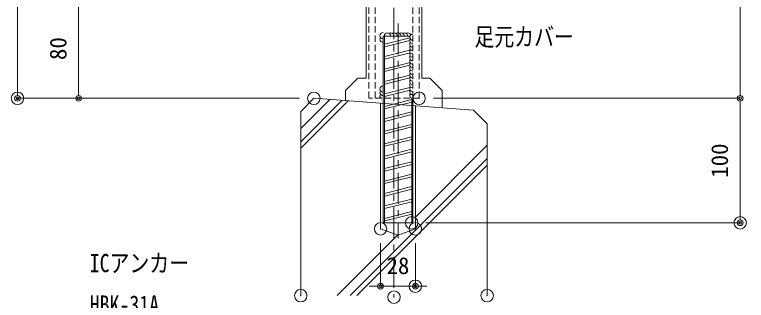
# Model space of a CAD drawing. Units: millimetres, scale not verified. Extents: x -3659 to 3659, y -1188 to 1188.
# Drawn here: x -2156 to -1567, y -845 to -616 of the extents above; entities that cross this region are included whole.
import ezdxf
from ezdxf.enums import TextEntityAlignment as Align

# ---------------------------------------------------------------- set-up
doc = ezdxf.new("R2010")
doc.units = ezdxf.units.MM
doc.header["$LTSCALE"] = 20
doc.header["$PDMODE"] = 32
doc.header["$PDSIZE"] = 10
doc.linetypes.add('USER1', pattern=[2, 1.25, -0.25, 0.25, -0.25])
doc.linetypes.add('USER3', pattern=[0.375, 0.25, -0.125])
for name, color, linetype, lineweight in [('0-0_0', 7, 'Continuous', 18), ('0-1_DEFPOINTS', 7, 'Continuous', 18), ('0-3_アンカー', 4, 'Continuous', 18), ('0-7_2躯体線', 4, 'Continuous', 18), ('0-8_3中心線', 2, 'USER1', 18), ('0-A_1手摺寸法', 7, 'Continuous', 18)]:
    doc.layers.add(name, color=color, linetype=linetype, lineweight=lineweight)
doc.styles.add('ＭＳ ゴシック', font='')
doc.styles.get('ＭＳ ゴシック').set_extended_font_data('MS Gothic')

# ---------------------------------------------------------------- blocks, each defined once
blk = doc.blocks.new('_ORIGIN2')
at = {"layer": '0-0_0'}
blk.add_line((-0.5, 0), (-1, 0), dxfattribs=at)
for radius in [0.5, 0.25]:
    blk.add_circle((0, 0), radius, dxfattribs=at)
blk = doc.blocks.new('D12')
at = {"layer": '0-1_DEFPOINTS'}
for p in [(14.45, -178.95), (249.66, -178.95), (203.67, -258.95)]:
    blk.add_point(p, dxfattribs=at)
at = {"layer": '0-A_1手摺寸法'}
for p, q in [((238.16, -178.95), (14.45, -178.95)), ((14.45, -254.35), (14.45, -183.55)), ((192.17, -258.95), (14.45, -258.95))]:
    blk.add_line(p, q, dxfattribs=at)
at = {"layer": '0-A_1手摺寸法', "xscale": 4.6, "yscale": 4.6}
for p, rotation in [((14.45, -178.95), 90), ((14.45, -258.95), 270)]:
    blk.add_blockref('_ORIGIN2', p, dxfattribs=dict(at, rotation=rotation))
at = {"layer": '0-A_1手摺寸法', "style": 'ＭＳ ゴシック'}
blk.add_text('80', height=13.49, rotation=90, dxfattribs=at).set_placement((8.7, -228.15), align=Align.BOTTOM_LEFT)
blk = doc.blocks.new('D29')
at = {"layer": '0-1_DEFPOINTS'}
for p in [(-34.77, -258.95), (203.67, -258.95)]:
    blk.add_point(p, dxfattribs=at)
at = {"layer": '0-A_1手摺寸法'}
for p, q in [((-34.77, 836.45), (-34.77, -254.35)), ((192.17, -258.95), (-34.77, -258.95))]:
    blk.add_line(p, q, dxfattribs=at)
at = {"layer": '0-A_1手摺寸法', "xscale": 4.6, "yscale": 4.6, "rotation": 270}
blk.add_blockref('_ORIGIN2', (-34.77, -258.95), dxfattribs=at)
blk = doc.blocks.new('D47')
at = {"layer": '0-1_DEFPOINTS'}
for p in [(193.16, -417.49), (268.16, -418.68), (268.16, -458.7)]:
    blk.add_point(p, dxfattribs=at)
at = {"layer": '0-A_1手摺寸法'}
for p, q in [((193.16, -428.99), (193.16, -458.7)), ((268.16, -430.18), (268.16, -458.7)), ((197.76, -458.7), (263.56, -458.7))]:
    blk.add_line(p, q, dxfattribs=at)
at = {"layer": '0-A_1手摺寸法', "xscale": 4.6, "yscale": 4.6, "rotation": 180}
blk.add_blockref('_ORIGIN2', (193.16, -458.7), dxfattribs=at)
at = {"layer": '0-A_1手摺寸法', "xscale": 4.6, "yscale": 4.6}
blk.add_blockref('_ORIGIN2', (268.16, -458.7), dxfattribs=at)
at = {"layer": '0-A_1手摺寸法', "style": 'ＭＳ ゴシック'}
blk.add_text('75', height=13.49, dxfattribs=at).set_placement((221.46, -452.95), align=Align.BOTTOM_LEFT)
blk = doc.blocks.new('D48')
at = {"layer": '0-1_DEFPOINTS'}
for p in [(343.16, -417.49), (268.16, -418.68), (343.16, -458.7)]:
    blk.add_point(p, dxfattribs=at)
at = {"layer": '0-A_1手摺寸法'}
for p, q in [((343.16, -428.99), (343.16, -458.7)), ((268.16, -430.18), (268.16, -458.7)), ((272.76, -458.7), (338.56, -458.7))]:
    blk.add_line(p, q, dxfattribs=at)
at = {"layer": '0-A_1手摺寸法', "xscale": 4.6, "yscale": 4.6, "rotation": 180}
blk.add_blockref('_ORIGIN2', (268.16, -458.7), dxfattribs=at)
at = {"layer": '0-A_1手摺寸法', "xscale": 4.6, "yscale": 4.6}
blk.add_blockref('_ORIGIN2', (343.16, -458.7), dxfattribs=at)
at = {"layer": '0-A_1手摺寸法', "style": 'ＭＳ ゴシック'}
blk.add_text('75', height=13.49, dxfattribs=at).set_placement((296.46, -452.95), align=Align.BOTTOM_LEFT)
blk = doc.blocks.new('D56')
at = {"layer": '0-1_DEFPOINTS'}
blk.add_point((288.41, -258.95), dxfattribs=at)
at = {"layer": '0-A_1手摺寸法'}
for p, q in [((546.74, -254.35), (546.74, 536.45)), ((299.91, -258.95), (546.74, -258.95))]:
    blk.add_line(p, q, dxfattribs=at)
at = {"layer": '0-A_1手摺寸法', "xscale": 4.6, "yscale": 4.6, "rotation": 270}
blk.add_blockref('_ORIGIN2', (546.74, -258.95), dxfattribs=at)
blk = doc.blocks.new('D135')
at = {"layer": '0-1_DEFPOINTS'}
for p in [(257.41, -363.85), (285.41, -363.85), (285.41, -409.93)]:
    blk.add_point(p, dxfattribs=at)
at = {"layer": '0-A_1手摺寸法'}
for p, q in [((257.41, -375.35), (257.41, -409.93)), ((285.41, -375.35), (285.41, -409.93)), ((252.81, -409.93), (248.21, -409.93)), ((257.41, -409.93), (285.41, -409.93)), ((290.01, -409.93), (294.61, -409.93))]:
    blk.add_line(p, q, dxfattribs=at)
at = {"layer": '0-A_1手摺寸法', "xscale": 4.6, "yscale": 4.6}
blk.add_blockref('_ORIGIN2', (257.41, -409.93), dxfattribs=at)
at = {"layer": '0-A_1手摺寸法', "xscale": 4.6, "yscale": 4.6, "rotation": 180}
blk.add_blockref('_ORIGIN2', (285.41, -409.93), dxfattribs=at)
at = {"layer": '0-A_1手摺寸法', "style": 'ＭＳ ゴシック'}
blk.add_text('28', height=13.49, dxfattribs=at).set_placement((262.21, -404.18), align=Align.BOTTOM_LEFT)
blk = doc.blocks.new('D136')
at = {"layer": '0-1_DEFPOINTS'}
for p in [(288.41, -258.95), (282.41, -358.95), (546.74, -358.95)]:
    blk.add_point(p, dxfattribs=at)
at = {"layer": '0-A_1手摺寸法'}
for p, q in [((299.91, -258.95), (546.74, -258.95)), ((546.74, -263.55), (546.74, -354.35)), ((293.91, -358.95), (546.74, -358.95))]:
    blk.add_line(p, q, dxfattribs=at)
at = {"layer": '0-A_1手摺寸法', "xscale": 4.6, "yscale": 4.6}
for p, rotation in [((546.74, -258.95), 90), ((546.74, -358.95), 270)]:
    blk.add_blockref('_ORIGIN2', p, dxfattribs=dict(at, rotation=rotation))
at = {"layer": '0-A_1手摺寸法', "style": 'ＭＳ ゴシック'}
blk.add_text('100', height=13.49, rotation=90, dxfattribs=at).set_placement((540.99, -322.75), align=Align.BOTTOM_LEFT)

msp = doc.modelspace()

# ---------------------------------------------------------------- linework, layer by layer
at = {"layer": '0-0_0'}
for p, q in [((-1872.98, -174.88), (-1872.98, -666.69)), ((-1827.98, -174.88), (-1827.98, -666.69)), ((-1889.61, -676.69), (-1879.61, -666.69)), ((-1879.61, -666.69), (-1872.98, -666.69)), ((-1827.98, -666.69), (-1821.61, -666.69)), ((-1811.61, -676.69), (-1821.61, -666.69)), ((-1889.61, -676.69), (-1889.61, -684.79)), ((-1811.61, -676.69), (-1811.61, -690.61))]:
    msp.add_line(p, q, dxfattribs=at)
at = {"layer": '0-3_アンカー', "linetype": 'USER3'}
for p, q in [((-1870.73, -174.88), (-1870.73, -682.89)), ((-1865.73, -174.88), (-1865.73, -682.89)), ((-1835.23, -174.88), (-1835.23, -682.89)), ((-1830.23, -174.88), (-1830.23, -682.89)), ((-1830.23, -682.89), (-1870.73, -682.89))]:
    msp.add_line(p, q, dxfattribs=at)
at = {"layer": '0-3_アンカー'}
for p, q in [((-1859.23, -632.89), (-1837.6, -632.89)), ((-1859.23, -632.89), (-1859.23, -782.89)), ((-1858.23, -632.89), (-1858.23, -782.89)), ((-1837.72, -634.24), (-1858.23, -639.37)), ((-1837.76, -636.31), (-1858.23, -641.43)), ((-1837.71, -644.24), (-1858.23, -649.37)), ((-1837.43, -646.23), (-1858.23, -651.43)), ((-1837.46, -654.17), (-1858.23, -659.37)), ((-1837.7, -656.29), (-1858.23, -661.43)), ((-1837.74, -664.24), (-1858.23, -669.37)), ((-1837.74, -666.3), (-1858.23, -671.43)), ((-1837.68, -674.23), (-1858.23, -679.37)), ((-1837.39, -676.22), (-1858.23, -681.43)), ((-1836.23, -682.89), (-1836.23, -782.89)), ((-1835.23, -682.89), (-1835.23, -782.89)), ((-1836.23, -683.87), (-1858.23, -689.37)), ((-1836.23, -685.93), (-1858.23, -691.43)), ((-1836.23, -693.87), (-1858.23, -699.37)), ((-1836.23, -695.93), (-1858.23, -701.43)), ((-1836.23, -703.87), (-1858.23, -709.37)), ((-1836.23, -705.93), (-1858.23, -711.43)), ((-1836.23, -713.87), (-1858.23, -719.37)), ((-1836.23, -715.93), (-1858.23, -721.43)), ((-1836.23, -723.87), (-1858.23, -729.37)), ((-1836.23, -725.93), (-1858.23, -731.43)), ((-1836.23, -733.87), (-1858.23, -739.37)), ((-1836.23, -735.93), (-1858.23, -741.43)), ((-1836.23, -743.87), (-1858.23, -749.37)), ((-1836.23, -745.93), (-1858.23, -751.43)), ((-1836.23, -753.87), (-1858.23, -759.37)), ((-1836.23, -755.93), (-1858.23, -761.43)), ((-1836.23, -763.87), (-1858.23, -769.37)), ((-1836.23, -765.93), (-1858.23, -771.43)), ((-1836.23, -773.87), (-1858.23, -779.37)), ((-1836.23, -775.93), (-1858.23, -781.43)), ((-1859.23, -782.89), (-1835.23, -782.89))]:
    msp.add_line(p, q, dxfattribs=at)
for centre, start, end in [((-1859.23, -632.62), 90, 270), ((-1859.23, -635.36), 147.23119, 270), ((-1855.7, -632.89), 0, 180), ((-1852.96, -632.89), 0, 122.76881), ((-1850.22, -632.89), 0, 122.76881), ((-1847.48, -632.89), 0, 122.76881), ((-1844.75, -632.89), 0, 122.76881), ((-1842.01, -632.89), 0, 122.76881), ((-1839.27, -632.89), 22.73398, 122.76881), ((-1835.23, -633.79), 90, 270), ((-1835.23, -636.53), 147.23119, 270), ((-1835.23, -639.27), 147.23119, 270), ((-1835.23, -642.01), 147.23119, 270), ((-1835.23, -644.75), 147.23119, 270), ((-1835.23, -647.49), 147.23119, 270), ((-1835.23, -650.23), 147.23119, 270), ((-1835.23, -652.97), 147.23119, 270), ((-1835.23, -655.71), 147.23119, 270), ((-1835.23, -658.45), 147.23119, 270), ((-1835.23, -661.19), 147.23119, 270), ((-1835.23, -663.92), 147.23119, 270), ((-1835.23, -666.66), 147.23119, 270), ((-1835.23, -669.4), 147.23119, 270), ((-1835.23, -672.14), 147.23119, 270), ((-1859.23, -675.42), 90, 270), ((-1859.23, -678.16), 147.23119, 270), ((-1835.23, -674.88), 147.23119, 270), ((-1835.23, -677.62), 147.23119, 270), ((-1859.23, -680.9), 147.23119, 231.85813), ((-1835.23, -680.36), 147.23119, 270)]:
    msp.add_arc(centre, 2.53, start, end, dxfattribs=at)
at = {"layer": '0-7_2躯体線'}
for p, q in [((-1914.98, -682.89), (-1925.48, -693.4)), ((-1786.39, -692.49), (-1914.98, -682.89)), ((-1925.48, -707.11), (-1902.21, -683.85)), ((-1925.48, -717.72), (-1892.34, -684.58)), ((-1925.48, -723.02), (-1887.42, -684.95)), ((-1861.23, -686.9), (-1861.23, -787.8)), ((-1925.48, -841.43), (-1925.48, -693.4)), ((-1833.23, -688.99), (-1833.23, -787.8)), ((-1775.48, -703.4), (-1786.39, -692.49)), ((-1775.48, -841.43), (-1775.48, -703.4)), ((-1833.23, -778.35), (-1775.48, -720.6)), ((-1885.71, -841.43), (-1775.48, -731.21)), ((-1880.41, -841.43), (-1775.48, -736.5)), ((-1847.23, -792.89), (-1861.23, -787.8)), ((-1847.23, -792.89), (-1833.23, -787.8)), ((-1896.31, -841.43), (-1847.63, -792.75))]:
    msp.add_line(p, q, dxfattribs=at)
at = {"layer": '0-8_3中心線'}
for p, q in [((-1850.48, 469.74), (-1850.48, -842.62)), ((-1847.23, -622.65), (-1847.23, -795.29))]:
    msp.add_line(p, q, dxfattribs=at)

# ---------------------------------------------------------------- block references
at = {"layer": '0-A_1手摺寸法'}
for name in ['D29', 'D56', 'D12', 'D136', 'D135', 'D47', 'D48']:
    msp.add_blockref(name, (-2118.65, -423.94), dxfattribs=at)

# ---------------------------------------------------------------- texts
at = {"layer": '0-0_0', "style": 'ＭＳ ゴシック', "width": 0.8}
for s, p in [('足元カバー', (-1785.72, -645.14)), ('ICアンカー ', (-2095.31, -826.99)), ('HBK-31A', (-2095.31, -860.32))]:
    msp.add_text(s, height=14.66, dxfattribs=at).set_placement(p, align=Align.BOTTOM_LEFT)

doc.saveas('drawing.dxf')
